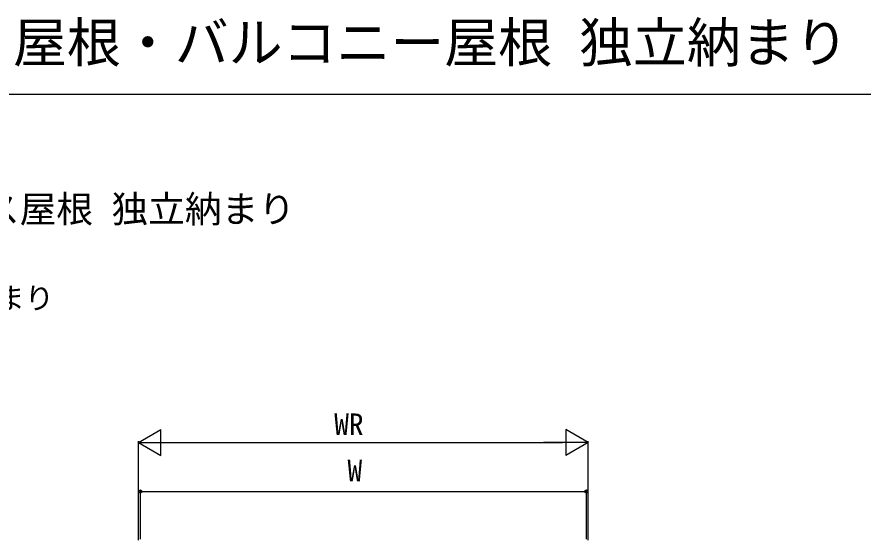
# Model space of a CAD drawing. Units: millimetres, scale not verified. Extents: x -1050 to 1050, y -1566 to 1557.
# Drawn here: x -690 to 1, y 1130 to 1557 of the extents above; entities that cross this region are included whole.
import ezdxf
from ezdxf.enums import TextEntityAlignment as Align

# ---------------------------------------------------------------- set-up
doc = ezdxf.new("R2010")
doc.units = ezdxf.units.MM
doc.header["$LTSCALE"] = 8
for name, color, linetype in [('0-1_USER1', 3, 'Continuous'), ('0-6_YKK_D', 6, 'Continuous'), ('0-7_YKK_ZWAK', 7, 'Continuous')]:
    doc.layers.add(name, color=color, linetype=linetype)
doc.styles.add('ＭＳ ゴシック', font='')
doc.styles.get('ＭＳ ゴシック').set_extended_font_data('MS Gothic')

msp = doc.modelspace()

# ---------------------------------------------------------------- linework, layer by layer
at = {"layer": '0-6_YKK_D'}
for p, q in [((-590.279, 1209.813), (-572.093, 1220.313)), ((-572.093, 1199.313), (-572.093, 1220.313)), ((-223.279, 1209.813), (-241.466, 1220.313)), ((-241.466, 1220.313), (-241.466, 1199.313)), ((-590.279, 1130.111), (-590.279, 1210.813)), ((-590.279, 1209.813), (-572.093, 1199.313)), ((-590.279, 1209.813), (-553.906, 1209.813)), ((-569.279, 1209.813), (-244.279, 1209.813)), ((-223.279, 1209.813), (-259.652, 1209.813)), ((-223.279, 1209.813), (-241.466, 1199.313)), ((-223.279, 1130.111), (-223.279, 1210.813)), ((-588.779, 1130.933), (-588.779, 1170.813)), ((-588.779, 1169.813), (-224.779, 1169.813)), ((-224.779, 1130.933), (-224.779, 1170.813))]:
    msp.add_line(p, q, dxfattribs=at)
for centre in [(-588.779, 1169.813), (-224.779, 1169.813)]:
    msp.add_circle(centre, 1.275, dxfattribs=at)
at = {"layer": '0-7_YKK_ZWAK'}
msp.add_line((-1050, 1494.3), (1050, 1494.3), dxfattribs=at)

# ---------------------------------------------------------------- texts
at = {"layer": '0-1_USER1', "style": 'ＭＳ ゴシック'}
for s, height, p in [('ソラリア  テラス屋根・バルコニー屋根 独立納まり', 32.26, (-1044.673, 1510.659)), ('■オプション テラス屋根 独立納まり', 21.99, (-972.307, 1382.857)), ('●リウッドデッキ納まり', 17.6, (-923.273, 1313.618))]:
    msp.add_text(s, height=height, dxfattribs=at).set_placement(p, align=Align.BOTTOM_LEFT)
at = {"layer": '0-6_YKK_D', "style": 'ＭＳ ゴシック'}
for s, p in [('WR', (-430.575, 1210.613)), ('W', (-419.734, 1172.813))]:
    msp.add_text(s, height=17.6, dxfattribs=at).set_placement(p, align=Align.BOTTOM_LEFT)

doc.saveas('drawing.dxf')
